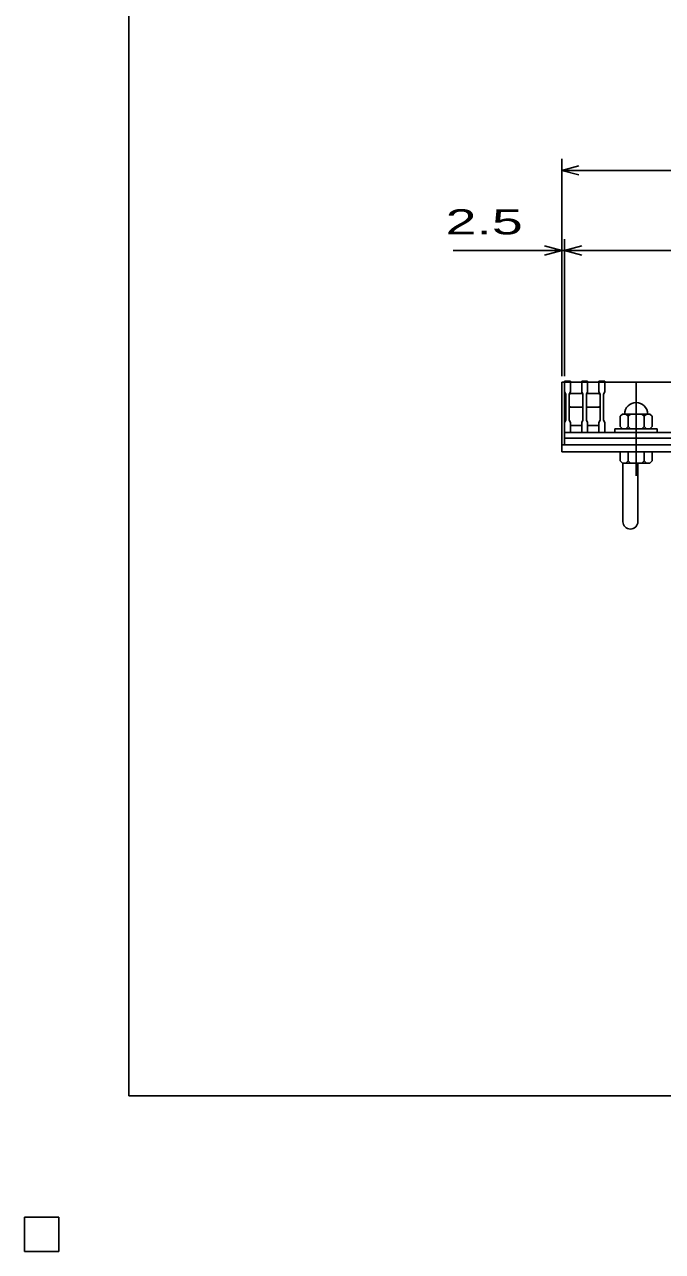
# Model space of a CAD drawing. Units: millimetres, scale not verified. Extents: x -1820 to 1731, y -1282 to 1054.
# Drawn here: x -1820 to -1262, y -1282 to -210 of the extents above; entities that cross this region are included whole.
import ezdxf
from ezdxf.enums import TextEntityAlignment as Align

# ---------------------------------------------------------------- set-up
doc = ezdxf.new("R2010")
doc.units = ezdxf.units.MM
doc.header["$LTSCALE"] = 10
doc.linetypes.add('CHAIN', pattern=[18.5, 12, -1.5, 3.5, -1.5])
for name, color, linetype, lineweight in [('0_2', 150, 'Continuous', 25), ('16', 3, 'Continuous', 25), ('19', 6, 'Continuous', 25), ('22', 4, 'Continuous', 25)]:
    doc.layers.add(name, color=color, linetype=linetype, lineweight=lineweight)
doc.styles.add('ベクトル', font='')
doc.styles.get('ベクトル').set_extended_font_data('ベクトル')

msp = doc.modelspace()

# ---------------------------------------------------------------- linework, layer by layer
at = {"layer": '0_2'}
for p, q in [((-1729, -1146.5), (-1729, 1053.5)), ((1731, -1146.5), (-1729, -1146.5))]:
    msp.add_line(p, q, dxfattribs=at)
at = {"layer": '16'}
for p, q in [((-1348, -522.5), (-1348, -521.8)), ((-1348, -521.8), (-1343, -521.8)), ((-1348, -522.5), (-1348, -531)), ((-1343, -522.5), (-1348, -522.5)), ((-1348, -522.5), (-1348, -560.5)), ((-1348, -522.5), (-353, -522.5)), ((-1343, -521.8), (-1343, -522.5)), ((-1343, -531), (-1343, -522.5)), ((-1333, -522.5), (-1333, -521.8)), ((-1333, -521.8), (-1328, -521.8)), ((-1333, -522.5), (-1333, -531)), ((-1328, -522.5), (-1333, -522.5)), ((-1328, -521.8), (-1328, -522.5)), ((-1328, -531), (-1328, -522.5)), ((-1318, -522.5), (-1318, -521.8)), ((-1318, -521.8), (-1313, -521.8)), ((-1318, -522.5), (-1318, -531)), ((-1313, -522.5), (-1318, -522.5)), ((-1313, -521.8), (-1313, -522.5)), ((-1313, -531), (-1313, -522.5)), ((-1313, -522.5), (-1258, -522.5)), ((-1348, -531), (-1347, -533)), ((-1347, -533), (-1347, -556)), ((-1344, -533), (-1343, -531)), ((-1344, -533.5), (-1343, -532.5)), ((-1344, -556), (-1344, -533)), ((-1343, -532.5), (-1333, -532.5)), ((-1333, -531), (-1332, -533)), ((-1333, -532.5), (-1332, -533.5)), ((-1332, -533), (-1332, -556)), ((-1329, -533), (-1328, -531)), ((-1329, -533.5), (-1328, -532.5)), ((-1329, -556), (-1329, -533)), ((-1328, -532.5), (-1318, -532.5)), ((-1318, -531), (-1317, -533)), ((-1318, -532.5), (-1317, -533.5)), ((-1317, -533), (-1317, -556)), ((-1314, -533), (-1313, -531)), ((-1314, -556), (-1314, -533)), ((-1343, -544.5), (-1344, -543.5)), ((-1333, -544.5), (-1343, -544.5)), ((-1332, -543.5), (-1333, -544.5)), ((-1328, -544.5), (-1329, -543.5)), ((-1318, -544.5), (-1328, -544.5)), ((-1317, -543.5), (-1318, -544.5)), ((-1347, -556), (-1348, -558)), ((-1343, -558), (-1344, -556)), ((-1332, -556), (-1333, -558)), ((-1328, -558), (-1329, -556)), ((-1317, -556), (-1318, -558)), ((-1313, -558), (-1314, -556)), ((-1297.5, -550.5), (-1299.5, -552.5)), ((-1299.5, -552.5), (-1299.5, -561.5)), ((-1273.5, -550.5), (-1297.5, -550.5)), ((-1292.5, -552.5), (-1294.5, -550.5)), ((-1290.5, -550.5), (-1292.5, -552.5)), ((-1292.5, -561.5), (-1292.5, -552.5)), ((-1278.5, -552.5), (-1280.5, -550.5)), ((-1276.5, -550.5), (-1278.5, -552.5)), ((-1278.5, -561.5), (-1278.5, -552.5)), ((-1271.5, -552.5), (-1273.5, -550.5)), ((-1271.5, -561.5), (-1271.5, -552.5)), ((-1348, -558), (-1348, -566.5)), ((-1348, -566.5), (-1343, -566.5)), ((-1348, -566.5), (-353, -566.5)), ((-1348, -571.5), (-1348, -566.5)), ((-1343, -566.5), (-1343, -558)), ((-1343, -560.5), (-1333, -560.5)), ((-1333, -558), (-1333, -566.5)), ((-1333, -566.5), (-1328, -566.5)), ((-1328, -566.5), (-1328, -558)), ((-1328, -560.5), (-1318, -560.5)), ((-1318, -558), (-1318, -566.5)), ((-1318, -566.5), (-1313, -566.5)), ((-1313, -566.5), (-1313, -558)), ((-1258, -566.5), (-1313, -566.5)), ((-1304, -566.5), (-1304, -563.5)), ((-1304, -563.5), (-1267, -563.5)), ((-1267, -566.5), (-1304, -566.5)), ((-1299.5, -561.5), (-1297.5, -563.5)), ((-1294.5, -563.5), (-1292.5, -561.5)), ((-1292.5, -561.5), (-1290.5, -563.5)), ((-1280.5, -563.5), (-1278.5, -561.5)), ((-1278.5, -561.5), (-1276.5, -563.5)), ((-1273.5, -563.5), (-1271.5, -561.5)), ((-1267, -563.5), (-1267, -566.5)), ((-353, -571.5), (-1348, -571.5)), ((-1348, -571.5), (-1348, -577.5)), ((-1348, -577.5), (-353, -577.5)), ((-1790, -1252.5), (-1820, -1252.5)), ((-1820, -1252.5), (-1820, -1282.5)), ((-1790, -1252.5), (-1820, -1252.5)), ((-1820, -1252.5), (-1820, -1282.5)), ((-1790, -1252.5), (-1820, -1252.5)), ((-1820, -1252.5), (-1820, -1282.5)), ((-1790, -1252.5), (-1820, -1252.5)), ((-1820, -1252.5), (-1820, -1282.5)), ((-1790, -1252.5), (-1820, -1252.5)), ((-1820, -1252.5), (-1820, -1282.5)), ((-1790, -1282.5), (-1790, -1252.5)), ((-1790, -1282.5), (-1790, -1252.5)), ((-1790, -1282.5), (-1790, -1252.5)), ((-1790, -1282.5), (-1790, -1252.5)), ((-1790, -1282.5), (-1790, -1252.5)), ((-1820, -1282.5), (-1790, -1282.5)), ((-1820, -1282.5), (-1790, -1282.5)), ((-1820, -1282.5), (-1790, -1282.5)), ((-1820, -1282.5), (-1790, -1282.5)), ((-1820, -1282.5), (-1790, -1282.5))]:
    msp.add_line(p, q, dxfattribs=at)
at = {"layer": '16', "linetype": 'CHAIN'}
msp.add_line((-1285.5, -523.5), (-1285.5, -604.5), dxfattribs=at)
at = {"layer": '16'}
msp.add_arc((-1285.5, -550.5), 10, 0, 180, dxfattribs=at)
at = {"layer": '19'}
for p, q in [((-1350.5, -577.5), (-1350.5, -522.5)), ((-1350.5, -522.5), (-1348, -522.5)), ((-1350.5, -577.5), (-350.5, -577.5)), ((-1350.5, -583.5), (-1350.5, -577.5)), ((-350.5, -583.5), (-1350.5, -583.5)), ((-1299.5, -583.5), (-1299.5, -591.5)), ((-1271.5, -583.5), (-1299.5, -583.5)), ((-1292.5, -583.5), (-1292.5, -591.5)), ((-1278.5, -583.5), (-1278.5, -591.5)), ((-1271.5, -591.5), (-1271.5, -583.5)), ((-1299.5, -591.5), (-1297.5, -593.5)), ((-1297.5, -593.5), (-1273.5, -593.5)), ((-1297, -644.6), (-1297, -593.5)), ((-1292.5, -591.5), (-1294.5, -593.5)), ((-1290.5, -593.5), (-1292.5, -591.5)), ((-1284, -644.6), (-1284, -593.5)), ((-1278.5, -591.5), (-1280.5, -593.5)), ((-1276.5, -593.5), (-1278.5, -591.5)), ((-1273.5, -593.5), (-1271.5, -591.5))]:
    msp.add_line(p, q, dxfattribs=at)
msp.add_arc((-1290.5, -644.6), 6.5, 180, 0, dxfattribs=at)
at = {"layer": '22'}
for p, q in [((-1350.5, -517.5), (-1350.5, -327.5)), ((-1350.5, -337.5), (-1335.5, -333.5)), ((-1335.5, -341.5), (-1350.5, -337.5)), ((-1350.5, -337.5), (-350.5, -337.5)), ((-1445.5, -407.5), (-1350.5, -407.5)), ((-1350.5, -407.5), (-1365.5, -403.5)), ((-1365.5, -411.5), (-1350.5, -407.5)), ((-1350.5, -517.5), (-1350.5, -397.5)), ((-1350.5, -407.5), (-1348, -407.5)), ((-1348, -517.5), (-1348, -397.5)), ((-1348, -407.5), (-1333, -403.5)), ((-1333, -411.5), (-1348, -407.5)), ((-1348, -407.5), (-353, -407.5))]:
    msp.add_line(p, q, dxfattribs=at)
at = {"layer": '22', "color": 2}
for p, q in [((-1790, -1252.5), (-1820, -1252.5)), ((-1820, -1252.5), (-1820, -1282.5)), ((-1790, -1252.5), (-1820, -1252.5)), ((-1820, -1252.5), (-1820, -1282.5)), ((-1790, -1252.5), (-1820, -1252.5)), ((-1820, -1252.5), (-1820, -1282.5)), ((-1790, -1282.5), (-1790, -1252.5)), ((-1790, -1282.5), (-1790, -1252.5)), ((-1790, -1282.5), (-1790, -1252.5)), ((-1820, -1282.5), (-1790, -1282.5)), ((-1820, -1282.5), (-1790, -1282.5)), ((-1820, -1282.5), (-1790, -1282.5))]:
    msp.add_line(p, q, dxfattribs=at)

# ---------------------------------------------------------------- texts
at = {"layer": '22', "color": 2, "style": 'ベクトル', "width": 1.65}
msp.add_text(' 2.5 ', height=21.99, dxfattribs=at).set_placement((-1465.5, -382.5), align=Align.MIDDLE_LEFT)

doc.saveas('drawing.dxf')
